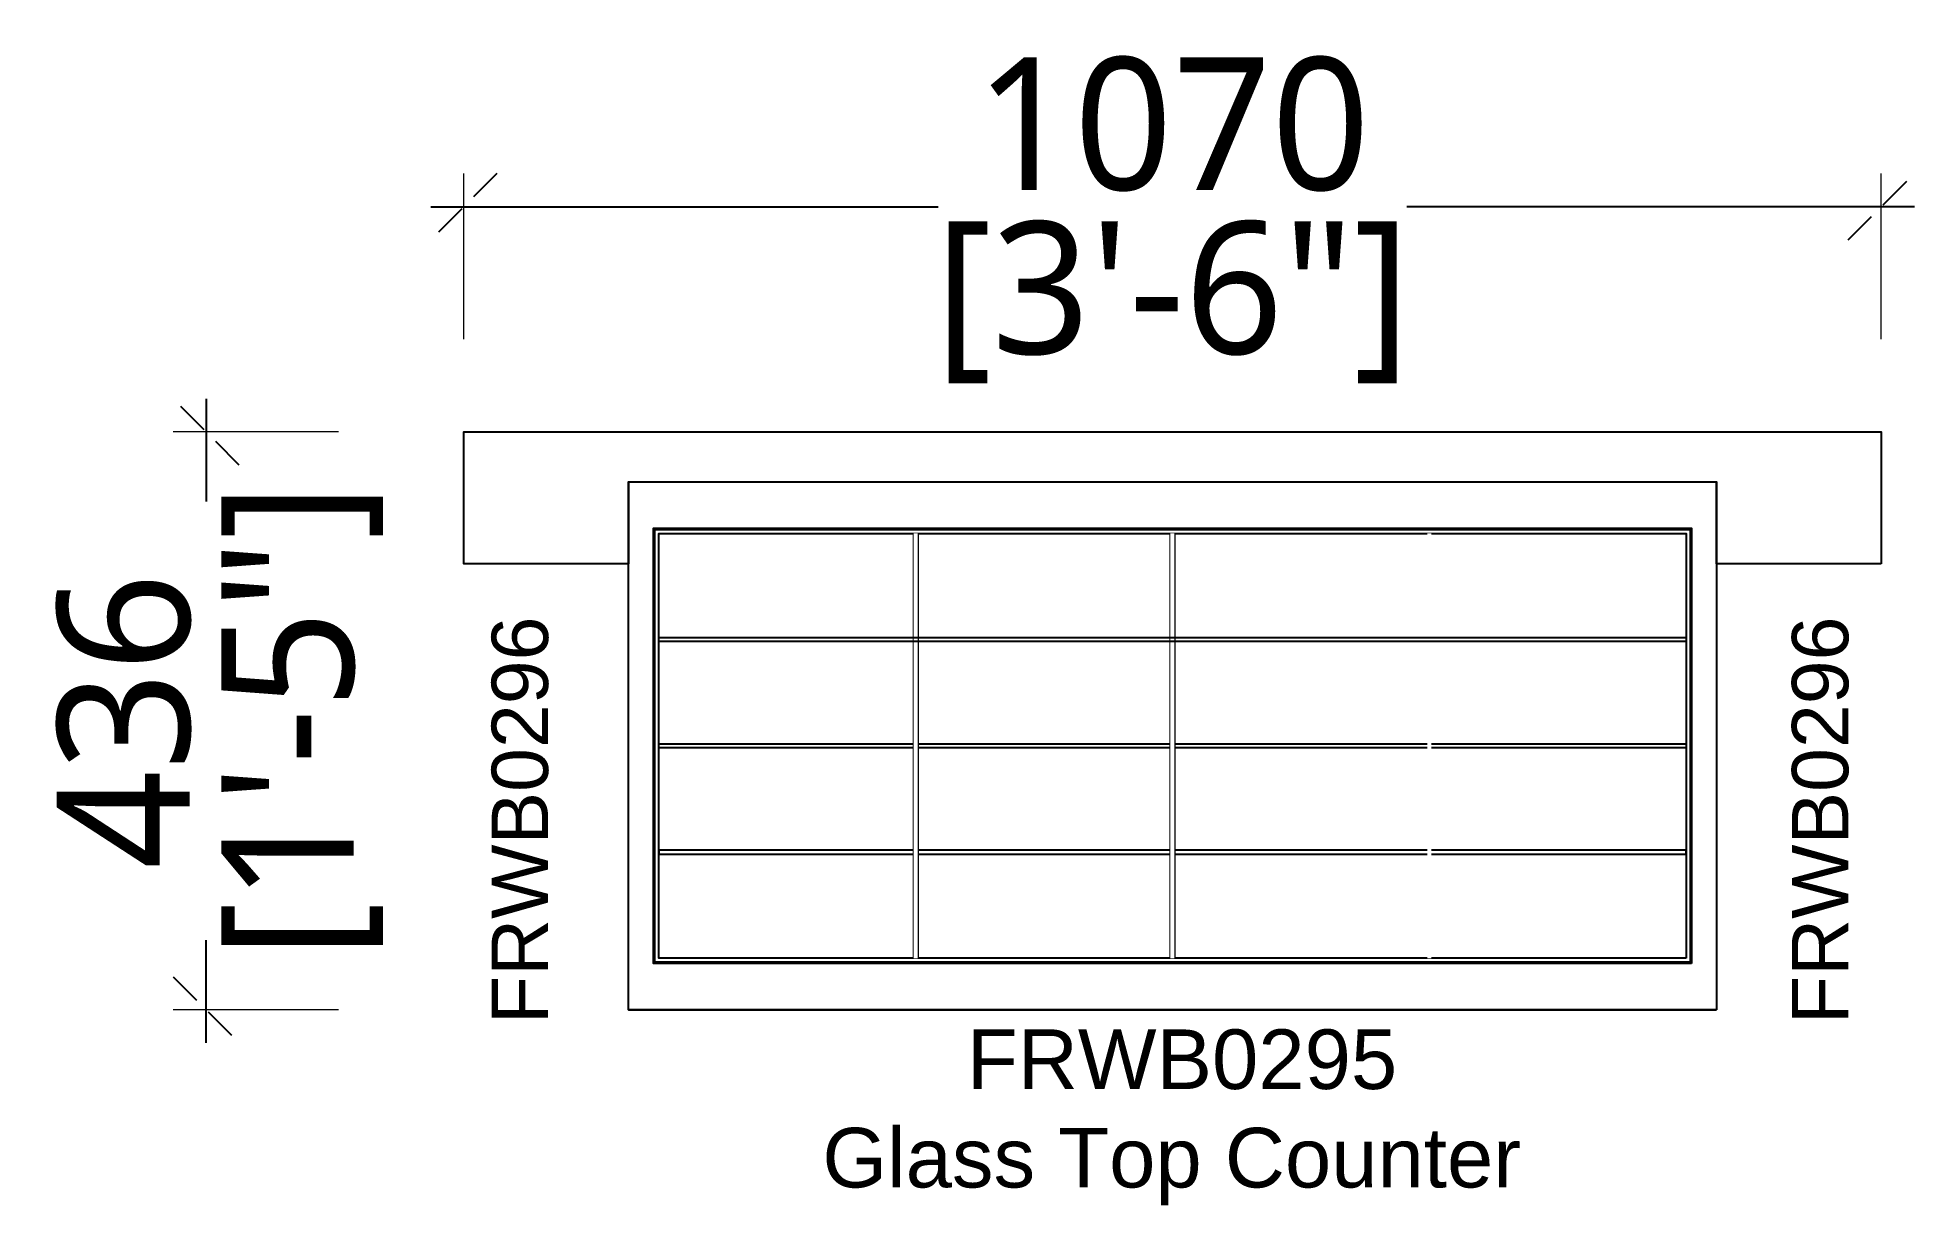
# Model space of a CAD drawing. Header units: millimetres. Extents: x 627 to 2045, y 437 to 1318.
import ezdxf

# ---------------------------------------------------------------- set-up
doc = ezdxf.new("R2010")
doc.units = ezdxf.units.MM
doc.set_wipeout_variables(frame=1)
doc.linetypes.add('DASHED', pattern=[0.75, 0.5, -0.25])
for name, color, linetype in [('Acrylic (2)', 220, 'Continuous'), ('Plywood (Common)', 22, 'Continuous'), ('Text code', 23, 'Continuous')]:
    doc.layers.add(name, color=color, linetype=linetype)
doc.styles.get("Standard").update_dxf_attribs({"font": 'arial.ttf'})
doc.styles.add('WOT-PLAN', font='segoeuil.ttf', dxfattribs={"height": 100})
doc.dimstyles.new('WOT - 100', dxfattribs={"dimtxt": 100, "dimasz": 50, "dimexe": 25, "dimexo": 25, "dimgap": 10, "dimtad": 0, "dimdec": 0, "dimzin": 0, "dimdsep": 46, "dimtxsty": 'WOT-PLAN', "dimblk": 'OBLIQUE', "dimcen": 0.09, "dimdle": 25, "dimclrd": 151, "dimclre": 151, "dimclrt": 7, "dimadec": 0, "dimazin": 0, "dimtfac": 1, "dimtdec": 0, "dimtofl": 0, "dimtmove": 0, "dimatfit": 3, "dimldrblk": 'OPEN30', "dimfxl": 100, "dimfxlon": 1, "dimtolj": 1, "dimtzin": 0, "dimlwd": -1, "dimlwe": 5, "dimarcsym": 0})

# ---------------------------------------------------------------- blocks, each defined once
blk = doc.blocks.new('tray33')
at = {"layer": 'Acrylic (2)', "ltscale": 13}
for points in [[(353157.3, -28225.5), (353942.3, -28225.5), (353942.3, -27897.5), (353157.3, -27897.5)], [(353160.3, -28222.5), (353939.3, -28222.5), (353939.3, -27900.5), (353160.3, -27900.5)], [(353551.3, -28222.5), (353551.3, -27900.5), (353548.3, -27900.5), (353548.3, -28222.5)], [(353746, -28222.5), (353746, -27900.5), (353743, -27900.5), (353743, -28222.5)], [(353160.3, -28063), (353939.3, -28063), (353939.3, -28060), (353160.3, -28060)], [(353160.3, -28140.5), (353939.3, -28140.5), (353939.3, -28143.5), (353160.3, -28143.5)]]:
    blk.add_lwpolyline(points, close=True, dxfattribs=at)
at = {"layer": 'Plywood (Common)', "color": 5, "ltscale": 13}
blk.add_line((353962.3, -28261.5), (353137.3, -28261.5), dxfattribs=at)
at = {"ltscale": 13}
for points in [[(353356.5, -28222.5), (353356.5, -27900.5), (353353.5, -27900.5), (353353.5, -28222.5)], [(353551.3, -28222.5), (353551.3, -27900.5), (353548.3, -27900.5), (353548.3, -28222.5)], [(353746, -28222.5), (353746, -27900.5), (353743, -27900.5), (353743, -28222.5)]]:
    blk.add_wipeout(points, dxfattribs=at).dxf.layer = 'Acrylic (2)'
at = {"layer": 'Acrylic (2)', "ltscale": 13}
blk.add_lwpolyline([(353160.3, -27982.5), (353939.3, -27982.5), (353939.3, -27979.5), (353160.3, -27979.5)], close=True, dxfattribs=at)
at = {"layer": 'Plywood (Common)', "color": 5, "ltscale": 13}
for points in [[(353137.3, -28261.5), (353962.3, -28261.5), (353962.3, -27861.5), (353137.3, -27861.5)], [(353156.3, -28226.5), (353943.3, -28226.5), (353943.3, -27896.5), (353156.3, -27896.5)]]:
    blk.add_lwpolyline(points, close=True, dxfattribs=at)
blk = doc.blocks.new('aeww')
at = {"xscale": -0.9956660625342793, "yscale": 0.9956660625342793, "zscale": 0.9956660625342793}
blk.add_blockref('tray33', (405014.3, 329681.7), dxfattribs=at)
at = {"layer": 'Text code', "color": 8, "char_height": 42.59, "attachment_point": 1, "rotation": 90}
for insert in [(52482.7, 301531.9, 189.1), (53464.5, 301531.9, 189.1)]:
    blk.add_mtext_dynamic_manual_height_columns('FRWB0296', width=285.783, gutter_width=21.6, heights=[0], dxfattribs=dict(at, insert=insert))
at = {"layer": 'Text code', "color": 8, "char_height": 45, "attachment_point": 1}
for s, width, insert in [('FRWB0295', 198.166, (52841.6, 301527.8)), ('Glass Top Counter', 637.147, (52732.4, 301453.5))]:
    blk.add_mtext_dynamic_manual_height_columns(s, width=width, gutter_width=15, heights=[0], dxfattribs=dict(at, insert=insert))
at = {"color": 22, "ltscale": 13}
blk.add_lwpolyline([(53532, 301879.2), (53407.5, 301879.2), (53407.5, 301940.9), (52586.1, 301940.9), (52586.1, 301879.2), (52461.7, 301879.2), (52461.7, 301978.7), (53532, 301978.7), (53532, 301879.2)], dxfattribs=at)
blk = doc.blocks.new('_Oblique')
at = {"color": 0, "linetype": 'ByBlock', "lineweight": -2}
blk.add_line((-0.5, -0.5), (0.5, 0.5), dxfattribs=at)
blk = doc.blocks.new('*D9')
at = {"color": 151, "lineweight": 5, "ltscale": 30, "transparency": 16777216}
for p, q in [((949.3, 1090.3), (949.3, 1215.3)), ((2019.6, 1090.3), (2019.6, 1215.3))]:
    blk.add_line(p, q, dxfattribs=at)
at = {"color": 151, "ltscale": 30, "transparency": 16777216}
for p, q in [((924.3, 1190.3), (1307.5, 1190.3)), ((2044.6, 1190.3), (1661.4, 1190.3))]:
    blk.add_line(p, q, dxfattribs=at)
at = {"layer": 'Defpoints', "color": 0, "linetype": 'DASHED', "ltscale": 30, "transparency": 16777216}
for p in [(2019.6, 1190.3), (949.3, 970.5), (2019.6, 970.5)]:
    blk.add_point(p, dxfattribs=at)
at = {"color": 151, "linetype": 'DASHED', "ltscale": 30, "transparency": 16777216, "xscale": 50, "yscale": 50, "zscale": 50, "rotation": 180}
blk.add_blockref('_Oblique', (949.3, 1190.3), dxfattribs=at)
at = {"color": 151, "linetype": 'DASHED', "ltscale": 30, "transparency": 16777216, "xscale": 50, "yscale": 50, "zscale": 50}
blk.add_blockref('_Oblique', (2019.6, 1190.3), dxfattribs=at)
at = {"color": 7, "linetype": 'DASHED', "lineweight": -2, "ltscale": 30, "transparency": 16777216, "char_height": 100, "attachment_point": 5, "style": 'WOT-PLAN'}
for s, insert in [('\\A1;1070', (1484.5, 1252.3)), ('\\A1;[3\'-6"]', (1484.5, 1118.1))]:
    blk.add_mtext(s, dxfattribs=dict(at, insert=insert))
blk = doc.blocks.new('_Open30')
at = {"color": 0, "linetype": 'ByBlock', "lineweight": -2}
for p, q in [((-1, 0.268), (0, 0)), ((0, 0), (-1, -0.268)), ((0, 0), (-1, 0))]:
    blk.add_line(p, q, dxfattribs=at)
blk = doc.blocks.new('*D10')
at = {"color": 151, "ltscale": 30, "transparency": 16777216}
for p, q in [((754.7, 1045.3), (754.7, 967.8)), ((754.7, 559.2), (754.7, 636.7))]:
    blk.add_line(p, q, dxfattribs=at)
at = {"color": 151, "lineweight": 5, "ltscale": 30, "transparency": 16777216}
for p, q in [((854.7, 1020.3), (729.7, 1020.3)), ((854.7, 584.2), (729.7, 584.2))]:
    blk.add_line(p, q, dxfattribs=at)
at = {"layer": 'Defpoints', "color": 0, "linetype": 'DASHED', "ltscale": 30, "transparency": 16777216}
for p in [(1071.2, 1020.3), (754.7, 584.2), (1073.7, 584.2)]:
    blk.add_point(p, dxfattribs=at)
at = {"color": 151, "linetype": 'DASHED', "ltscale": 30, "transparency": 16777216, "xscale": 50, "yscale": 50, "zscale": 50}
for p, rotation in [((754.7, 1020.3), 90), ((754.7, 584.2), 270)]:
    blk.add_blockref('_Oblique', p, dxfattribs=dict(at, rotation=rotation))
at = {"color": 7, "linetype": 'DASHED', "lineweight": -2, "ltscale": 30, "transparency": 16777216, "char_height": 100, "attachment_point": 5, "rotation": 90, "style": 'WOT-PLAN'}
for s, insert in [('\\A1;[1\'-5"]', (827.2, 802.3)), ('\\A1;436', (693, 802.3))]:
    blk.add_mtext(s, dxfattribs=dict(at, insert=insert))

msp = doc.modelspace()

# ---------------------------------------------------------------- block references
at = {"layer": 'Plywood (Common)'}
msp.add_blockref('aeww', (-51512.4, -300958.4), dxfattribs=at)

# ---------------------------------------------------------------- next in the draw order: dimensions: what is measured, and where the dimension line sits
at = {"linetype": 'DASHED', "lineweight": -2, "ltscale": 30}
dim = msp.add_linear_dim(base=(2019.6, 1190.3), p1=(949.3, 970.5), p2=(2019.6, 970.5), dimstyle='WOT - 100', override={"dimpost": '\\X', "dimblk1": 'Oblique', "dimblk2": 'Oblique', "dimtmove": 1, "dimatfit": 2}, dxfattribs=at)
dim.commit()
dim.dimension.update_dxf_attribs({"geometry": '*D9', "text_midpoint": (1484.5, 1190.3)})
dim = msp.add_linear_dim(base=(754.7, 584.2), p1=(1071.2, 1020.3), p2=(1073.7, 584.2), angle=90, dimstyle='WOT - 100', override={"dimpost": '\\X', "dimblk1": 'Oblique', "dimblk2": 'Oblique', "dimtmove": 1, "dimatfit": 2}, dxfattribs=at)
dim.commit()
dim.dimension.update_dxf_attribs({"geometry": '*D10', "text_midpoint": (754.7, 802.3), "dimtype": 160})

doc.saveas('drawing.dxf')
